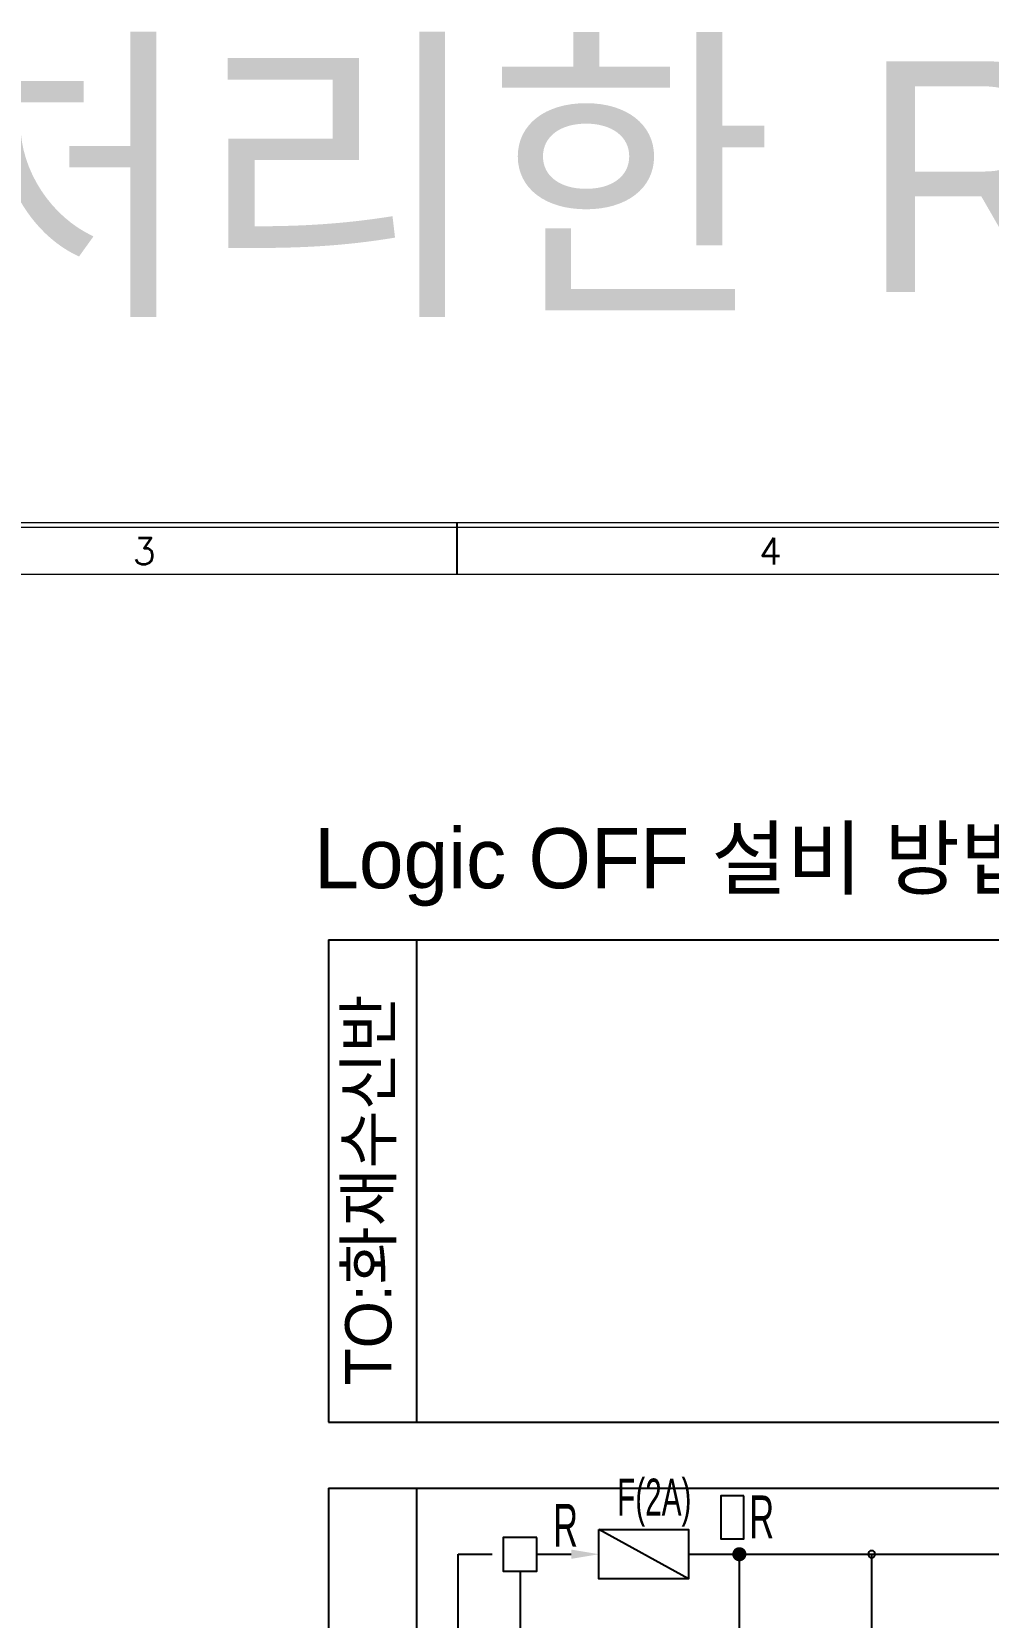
# Model space of a CAD drawing. Header units: millimetres. Extents: x 107 to 2900, y 85 to 3996.
# Drawn here: x 314.9 to 437.1, y 3793.9 to 3996.5 of the extents above; entities that cross this region are included whole.
import ezdxf
from ezdxf.enums import TextEntityAlignment as Align
from ezdxf.lldxf.tags import DXFTag

# ---------------------------------------------------------------- set-up
doc = ezdxf.new("R2010")
doc.units = ezdxf.units.MM
doc.linetypes.add('PHANTOM2', pattern=[1.25, 0.625, -0.125, 0.125, -0.125, 0.125, -0.125])
for name, color, linetype in [('1', 1, 'CENTER'), ('20', 2, 'Continuous'), ('30', 3, 'Continuous'), ('70', 7, 'Continuous'), ('ASHADE', 7, 'Continuous'), ('RED', 1, 'Continuous'), ('TBOX', 5, 'PHANTOM2'), ('TEXT', 6, 'Continuous')]:
    doc.layers.add(name, color=color, linetype=linetype)
doc.styles.add('ghs', font='NGULIM.TTF')
doc.styles.add('SIMPLEX', font='SIMPLEX')
doc.styles.add('엑스포', font='gulim.ttc')
tags = doc.linetypes.add('CENTER', pattern=[2, 1.25, -0.25, 0.25, -0.25]).pattern_tags.tags
tags[10:11] = [DXFTag(74, 4), DXFTag(75, 0), DXFTag(340, '0'), DXFTag(46, 1.0), DXFTag(50, 0.0), DXFTag(44, 0.0), DXFTag(45, 0.0)]
tags[8:9] = [DXFTag(74, 4), DXFTag(75, 0), DXFTag(340, '0'), DXFTag(46, 1.0), DXFTag(50, 0.0), DXFTag(44, 0.0), DXFTag(45, 0.0)]
tags[6:7] = [DXFTag(74, 4), DXFTag(75, 0), DXFTag(340, '0'), DXFTag(46, 1.0), DXFTag(50, 0.0), DXFTag(44, 0.0), DXFTag(45, 0.0)]
tags[4:5] = [DXFTag(74, 4), DXFTag(75, 0), DXFTag(340, '0'), DXFTag(46, 1.0), DXFTag(50, 0.0), DXFTag(44, 0.0), DXFTag(45, 0.0)]
tags = doc.linetypes.add('HIDDEN', pattern=[0.375, 0.25, -0.125]).pattern_tags.tags
tags[6:7] = [DXFTag(74, 4), DXFTag(75, 0), DXFTag(340, '0'), DXFTag(46, 1.0), DXFTag(50, 0.0), DXFTag(44, 0.0), DXFTag(45, 0.0)]
tags[4:5] = [DXFTag(74, 4), DXFTag(75, 0), DXFTag(340, '0'), DXFTag(46, 1.0), DXFTag(50, 0.0), DXFTag(44, 0.0), DXFTag(45, 0.0)]

msp = doc.modelspace()

# ---------------------------------------------------------------- linework, layer by layer
at = {"color": 0}
for p, q in [((398.806, 3798.843), (387.384, 3805.157)), ((379.494, 3802), (383.841, 3802)), ((398.806, 3802), (706.822, 3802)), ((405.316, 3787.375), (405.316, 3802)), ((422.217, 3802), (422.217, 3722.518))]:
    msp.add_line(p, q, dxfattribs=at)
at = {"color": 0, "linetype": 'HIDDEN'}
msp.add_line((377.298, 3799.85), (377.298, 3645.735), dxfattribs=at)
at = {"color": 0}
for points in [[(405.87, 3809.46), (402.937, 3809.46), (402.937, 3803.984), (405.87, 3803.984)], [(387.384, 3805.157), (398.806, 3805.157), (398.806, 3798.843), (387.384, 3798.843)]]:
    msp.add_lwpolyline(points, close=True, dxfattribs=at)
at = {"color": 0, "const_width": 0.9}
msp.add_lwpolyline([(404.866, 3802, 1), (405.766, 3802, 1)], format="xyb", close=True, dxfattribs=at)
at = {"color": 0}
for start, end in [(0, 180), (180, 0)]:
    msp.add_arc((422.217, 3802), 0.45, start, end, dxfattribs=at)
msp.add_solid([(383.841, 3801.409), (383.841, 3802.591), (387.384, 3802)], dxfattribs=at)
at = {"layer": '1', "color": 0, "ltscale": 20}
for p, q in [((369.408, 3776.999), (369.408, 3802)), ((369.408, 3802), (373.755, 3802))]:
    msp.add_line(p, q, dxfattribs=at)
at = {"layer": '20', "color": 0, "lineweight": 13}
msp.add_lwpolyline([(115.877, 3449.8), (115.877, 3927.2), (862.677, 3927.2), (862.677, 3449.8)], dxfattribs=at)
at = {"layer": '30', "color": 0}
msp.add_line((369.277, 3927.2), (369.277, 3933.8), dxfattribs=at)
at = {"layer": '70', "color": 0, "lineweight": 13}
for points in [[(869.277, 3393.8), (109.277, 3393.8), (109.277, 3933.8), (869.277, 3933.8)], [(868.677, 3394.4), (109.877, 3394.4), (109.877, 3933.2), (868.677, 3933.2)]]:
    msp.add_lwpolyline(points, close=True, dxfattribs=at)
at = {"layer": 'RED', "color": 0}
msp.add_lwpolyline([(379.448, 3804.15), (375.148, 3804.15), (375.148, 3799.85), (379.448, 3799.85)], close=True, dxfattribs=at)
at = {"layer": 'TBOX', "color": 0, "linetype": 'Continuous', "ltscale": 25}
for p, q in [((352.826, 3880.472), (780.15, 3880.472)), ((352.826, 3880.472), (352.826, 3818.875)), ((364.076, 3880.472), (364.076, 3818.875)), ((352.826, 3818.875), (780.15, 3818.875)), ((352.826, 3810.437), (780.15, 3810.437)), ((352.826, 3810.437), (352.826, 3629.698)), ((364.076, 3810.437), (364.076, 3629.698))]:
    msp.add_line(p, q, dxfattribs=at)

# ---------------------------------------------------------------- texts
at = {"layer": '30', "color": 0, "style": 'SIMPLEX'}
for s, p in [('3', (329.277, 3930.108)), ('4', (409.277, 3930.108))]:
    msp.add_text(s, height=3.4, dxfattribs=at).set_placement(p, align=Align.MIDDLE)
at = {"layer": 'ASHADE', "color": 0, "linetype": 'ByBlock', "lineweight": 25, "ltscale": 2, "style": 'ghs'}
for s, height, p in [('Logic OFF 처리한 RTM 결선도', 29.484, (103.912, 3963.215)), ('Logic OFF 설비 방법 예제 (DSP-VIP-RTM)', 7.67413, (350.997, 3887.068))]:
    msp.add_text(s, height=height, dxfattribs=at).set_placement(p)
at = {"layer": 'TEXT', "color": 0, "style": '엑스포'}
msp.add_text('TO:화재수신반', height=5.9062, rotation=90, dxfattribs=at).set_placement((360.858, 3848.554), align=Align.CENTER)
at = {"layer": 'TEXT', "color": 0, "style": 'ghs', "width": 0.6}
for s, height, p in [('F(2A)', 4.725, (389.712, 3806.931)), ('R', 5.469, (381.53, 3802.96)), ('R', 5.469, (406.591, 3804.035))]:
    msp.add_text(s, height=height, dxfattribs=at).set_placement(p)

doc.saveas('drawing.dxf')
